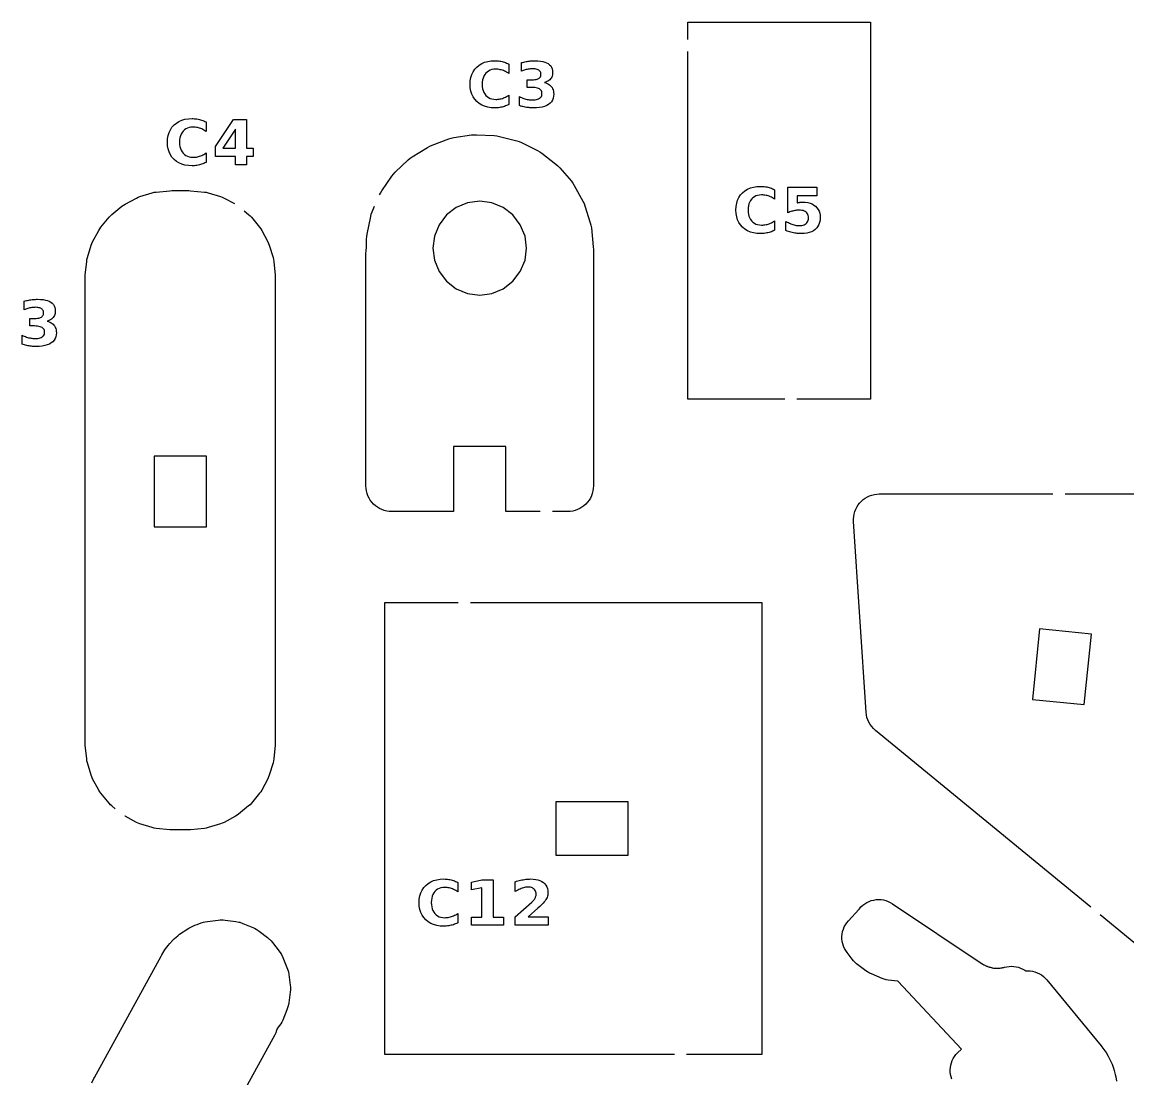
# Model space of a CAD drawing. Header units: millimetres. Extents: x 9 to 296, y 5 to 140.
# Drawn here: x 74.6 to 133.6, y 67.6 to 124.1 of the extents above; entities that cross this region are included whole.
import ezdxf

# ---------------------------------------------------------------- set-up
doc = ezdxf.new("R2010")
doc.units = ezdxf.units.MM
doc.layers.add('CUT', color=1, linetype='CONTINUOUS')
doc.layers.add('ENGRAVE', color=5, linetype='CONTINUOUS')

msp = doc.modelspace()

# ---------------------------------------------------------------- linework, layer by layer
at = {"layer": 'CUT', "color": 1}
for points in [[(110.125, 123.15), (110.125, 124.075), (119.875, 124.075), (119.875, 103.925), (115.95, 103.925)], [(115.3, 103.925), (110.125, 103.925), (110.125, 122.5)], [(93.6449, 114.8446), (93.6941, 114.945), (93.7668, 115.0616), (94.3115, 115.8441), (94.3956, 115.9528), (94.4902, 116.0524), (95.1813, 116.7092), (95.2855, 116.7987), (95.3983, 116.8772), (96.2074, 117.3816), (96.3275, 117.4482), (96.4538, 117.5024), (97.3479, 117.8335), (97.4789, 117.8747), (97.6135, 117.9023), (98.556, 118.0467), (98.6926, 118.0606), (98.83, 118.0606), (99.7822, 118.0123), (99.9189, 117.9984), (100.0535, 117.9708), (100.9765, 117.7318), (101.1076, 117.6906), (101.2338, 117.6365), (102.0898, 117.2166), (102.21, 117.1499), (102.3227, 117.0714), (103.0767, 116.4878), (103.1809, 116.3983), (103.2756, 116.2987), (103.8966, 115.5753), (103.9807, 115.4667), (104.0534, 115.3501), (104.5161, 114.5165), (104.5766, 114.3931), (104.6243, 114.2643), (104.9097, 113.3546), (104.9442, 113.2216), (104.965, 113.0858), (105.0681, 112.0713), (105.075, 111.936), (105.075, 99.2982), (105.0685, 99.1652), (105.0487, 99.0317), (105.0159, 98.9008), (104.9704, 98.7738), (104.9127, 98.6518), (104.8433, 98.536), (104.763, 98.4277), (104.6723, 98.3277), (104.5723, 98.237), (104.464, 98.1567), (104.3482, 98.0873), (104.2262, 98.0296), (104.0992, 97.9841), (103.9683, 97.9513), (103.8348, 97.9315), (103.7018, 97.925), (102.8881, 97.925)], [(79.5318, 82.0455), (79.3452, 82.1987), (79.2683, 82.2683), (79.1987, 82.3452), (78.7617, 82.8776), (78.7, 82.9609), (78.6467, 83.0498), (78.322, 83.6573), (78.2776, 83.751), (78.2427, 83.8486), (78.0428, 84.5078), (78.0176, 84.6084), (78.0024, 84.7109), (77.93, 85.4456), (77.925, 85.5473), (77.925, 110.4527), (77.93, 110.5544), (78.0024, 111.2891), (78.0176, 111.3916), (78.0428, 111.4922), (78.2427, 112.1514), (78.2776, 112.249), (78.322, 112.3427), (78.6467, 112.9502), (78.7, 113.0391), (78.7617, 113.1224), (79.1987, 113.6548), (79.2683, 113.7317), (79.3452, 113.8013), (79.8776, 114.2383), (79.9609, 114.3), (80.0498, 114.3533), (80.6573, 114.678), (80.751, 114.7224), (80.8486, 114.7573), (81.5078, 114.9572), (81.6084, 114.9824), (81.7109, 114.9976), (82.4456, 115.07), (82.5473, 115.075), (83.4527, 115.075), (83.5544, 115.07), (84.2891, 114.9976), (84.3916, 114.9824), (84.4922, 114.9572), (85.1514, 114.7573), (85.249, 114.7224), (85.3427, 114.678), (85.9012, 114.3795)], [(102.2381, 97.925), (100.395, 97.925), (100.395, 101.395), (97.605, 101.395), (97.605, 97.925), (94.2982, 97.925), (94.1652, 97.9315), (94.0317, 97.9513), (93.9008, 97.9841), (93.7738, 98.0296), (93.6518, 98.0873), (93.536, 98.1567), (93.4277, 98.237), (93.3277, 98.3277), (93.237, 98.4277), (93.1567, 98.536), (93.0873, 98.6518), (93.0296, 98.7738), (92.9841, 98.9008), (92.9513, 99.0317), (92.9315, 99.1652), (92.925, 99.2982), (92.925, 111.7247), (92.9295, 111.8356), (92.9433, 111.9472), (92.9512, 111.9852), (92.9545, 112.0075), (92.9558, 112.0338), (92.9558, 112.4767), (92.9627, 112.6139), (92.9835, 112.7497), (93.1755, 113.6836), (93.2099, 113.8167), (93.2576, 113.9455), (93.3873, 114.2478)], [(86.4216, 113.9927), (86.6548, 113.8013), (86.7317, 113.7317), (86.8013, 113.6548), (87.2383, 113.1224), (87.3, 113.0391), (87.3533, 112.9502), (87.678, 112.3427), (87.7224, 112.249), (87.7573, 112.1514), (87.9572, 111.4922), (87.9824, 111.3916), (87.9976, 111.2891), (88.07, 110.5544), (88.075, 110.4527), (88.075, 85.5473), (88.07, 85.4456), (87.9976, 84.7109), (87.9824, 84.6084), (87.9572, 84.5078), (87.7573, 83.8486), (87.7224, 83.751), (87.678, 83.6573), (87.3533, 83.0498), (87.3, 82.9609), (87.2383, 82.8776), (86.8013, 82.3452), (86.7317, 82.2683), (86.6548, 82.1987), (86.1224, 81.7617), (86.0391, 81.7), (85.9502, 81.6467), (85.3427, 81.322), (85.249, 81.2776), (85.1514, 81.2427), (84.4922, 81.0428), (84.3916, 81.0176), (84.2891, 81.0024), (83.5544, 80.93), (83.4527, 80.925), (82.5473, 80.925), (82.4456, 80.93), (81.7109, 81.0024), (81.6084, 81.0176), (81.5078, 81.0428), (80.8486, 81.2427), (80.751, 81.2776), (80.6573, 81.322), (80.0498, 81.6467), (80.0458, 81.6491)], [(131.6435, 76.7919), (120.1427, 86.2391), (120.0403, 86.3324), (119.9466, 86.4371), (119.8641, 86.5508), (119.7937, 86.6723), (119.736, 86.8004), (119.6917, 86.9337), (119.6612, 87.0709), (119.645, 87.2085), (118.9765, 97.4046), (118.9743, 97.5351), (118.9847, 97.667), (119.0077, 97.7973), (119.0432, 97.9247), (119.0908, 98.0482), (119.15, 98.1665), (119.2203, 98.2786), (119.301, 98.3834), (119.3914, 98.48), (119.4907, 98.5674), (119.598, 98.6449), (119.7122, 98.7117), (119.8323, 98.7672), (119.9571, 98.8109), (120.0856, 98.8425), (120.2166, 98.8615), (120.3469, 98.8678), (129.6299, 98.8677)], [(130.2799, 98.8677), (137.6258, 98.8676)], [(109.4, 68.925), (93.925, 68.925), (93.925, 93.075), (97.85, 93.075)], [(98.5, 93.075), (114.075, 93.075), (114.075, 68.925), (110.05, 68.925)], [(124.2219, 67.6124), (124.1838, 67.7329), (124.1574, 67.8565), (124.1429, 67.9821), (124.1404, 68.1085), (124.1499, 68.2345), (124.1715, 68.359), (124.2048, 68.481), (124.2495, 68.5992), (124.3053, 68.7126), (124.3717, 68.8201), (124.448, 68.9209), (124.5324, 69.0126), (124.7372, 69.215), (121.3536, 72.8277), (121.3496, 72.8316), (121.344, 72.8326), (120.8268, 72.9007), (120.7147, 72.9204), (120.6032, 72.9503), (120.4963, 72.9892), (119.9264, 73.225), (119.8231, 73.2731), (119.7229, 73.3309), (119.6296, 73.3962), (119.1403, 73.7714), (119.053, 73.8446), (118.9712, 73.9262), (118.898, 74.0135), (118.6272, 74.366), (118.5534, 74.4728), (118.4896, 74.5879), (118.4375, 74.7089), (118.3978, 74.8344), (118.3706, 74.9633), (118.3564, 75.0942), (118.3553, 75.2259), (118.3672, 75.357), (118.3921, 75.4863), (118.4297, 75.6125), (118.4796, 75.7344), (118.5414, 75.8507), (118.6144, 75.9602), (118.6968, 76.0606), (119.2538, 76.6745), (119.2688, 76.6916), (119.2822, 76.7076), (119.2852, 76.7113), (119.371, 76.8075), (119.4672, 76.8961), (119.5717, 76.9747), (119.6835, 77.0427), (119.8013, 77.0993), (119.9243, 77.144), (120.051, 77.1764), (120.1803, 77.1962), (120.3109, 77.2031), (120.4415, 77.1971), (120.5709, 77.1782), (120.6979, 77.1467), (120.8211, 77.1028), (120.9393, 77.047), (121.0499, 76.9807), (125.8474, 73.7752), (125.8593, 73.7674), (125.8703, 73.7604), (125.8825, 73.7529), (125.9366, 73.7204), (125.9614, 73.7064), (125.9844, 73.6941), (126.0098, 73.6812), (126.0596, 73.6575), (126.0856, 73.6459), (126.1097, 73.6359), (126.1362, 73.6256), (126.1881, 73.6069), (126.2151, 73.5978), (126.24, 73.5902), (126.2675, 73.5825), (126.3209, 73.5689), (126.3487, 73.5625), (126.3742, 73.5573), (126.4022, 73.5523), (126.4568, 73.5439), (126.485, 73.5403), (126.5109, 73.5376), (126.5393, 73.5353), (126.5944, 73.5323), (126.6229, 73.5314), (126.6489, 73.5312), (126.6774, 73.5317), (126.7325, 73.534), (126.7609, 73.5359), (126.7869, 73.5382), (126.8152, 73.5415), (126.8698, 73.5491), (126.8979, 73.5537), (126.9235, 73.5585), (126.9514, 73.5645), (127.005, 73.5774), (127.0325, 73.5847), (127.0346, 73.5853), (127.1562, 73.6146), (127.2817, 73.6324), (127.4084, 73.638), (127.535, 73.6316), (127.6604, 73.6131), (127.7835, 73.5826), (127.9031, 73.5406), (128.0182, 73.4873), (128.1276, 73.4232), (128.1719, 73.3913), (128.1775, 73.3877), (128.2756, 73.3927), (128.4058, 73.3866), (128.5347, 73.3677), (128.6611, 73.3363), (128.7838, 73.2926), (128.9016, 73.2371), (129.0135, 73.1702), (129.1182, 73.0927), (129.2148, 73.0053), (129.3011, 72.9103), (132.2027, 69.3791), (132.2406, 69.3306), (132.394, 69.1246), (132.4627, 69.0226), (132.5807, 68.8276), (132.6394, 68.7195), (132.7383, 68.5142), (132.7863, 68.401), (132.8652, 68.1872), (132.9022, 68.0699), (132.9603, 67.8495), (132.9859, 67.7292), (133.0228, 67.5043)], [(134.55, 74.4044), (132.1458, 76.3793)], [(78.2787, 67.4048), (78.3911, 67.6355), (78.4194, 67.6901), (81.9784, 74.1842), (82.0102, 74.2388), (82.1482, 74.4638), (82.2195, 74.5681), (82.361, 74.7547), (82.4421, 74.8515), (82.6012, 75.0234), (82.6915, 75.1118), (82.8666, 75.2672), (82.9651, 75.3463), (83.1546, 75.4838), (83.2604, 75.5529), (83.4625, 75.6712), (83.5746, 75.7296), (83.7873, 75.8275), (83.9045, 75.8746), (84.1258, 75.9512), (84.2471, 75.9866), (84.3275, 76.0059), (84.4592, 76.0302), (85.024, 76.1046), (85.1423, 76.1146), (85.177, 76.116), (85.2877, 76.1156), (85.3979, 76.1058), (85.9702, 76.0304), (86.1281, 75.9995), (86.1858, 75.9844), (86.3526, 75.9283), (86.8799, 75.7099), (86.9715, 75.6678), (87.0596, 75.6187), (87.1041, 75.5915), (87.2181, 75.5134), (87.6685, 75.1679), (87.7593, 75.0913), (87.7847, 75.0677), (87.8627, 74.9892), (87.9337, 74.9043), (88.2851, 74.4463), (88.3749, 74.3129), (88.405, 74.2614), (88.4833, 74.1038), (88.7017, 73.5765), (88.7367, 73.4819), (88.7643, 73.3849), (88.7766, 73.3342), (88.8019, 73.1984), (88.876, 72.6356), (88.8861, 72.5172), (88.8874, 72.4826), (88.887, 72.3719), (88.8772, 72.2616), (88.8019, 71.6893), (88.771, 71.5315), (88.7559, 71.4738), (88.6998, 71.307), (88.4736, 70.7608), (88.4254, 70.6576), (88.3676, 70.5574), (88.3022, 70.4641), (88.187, 70.3139), (88.1772, 70.2997), (88.1524, 70.2069), (88.1078, 70.0875), (88.0529, 69.9746), (86.3875, 66.9359)]]:
    msp.add_lwpolyline(points, dxfattribs=at)
for points in [[(101.5061, 112), (101.4207, 112.6486), (101.1703, 113.253), (100.7721, 113.7721), (100.253, 114.1703), (99.6486, 114.4207), (99, 114.5061), (98.3514, 114.4207), (97.747, 114.1703), (97.2279, 113.7721), (96.8297, 113.253), (96.5793, 112.6486), (96.4939, 112), (96.5793, 111.3514), (96.8297, 110.747), (97.2279, 110.2279), (97.747, 109.8297), (98.3514, 109.5793), (99, 109.4939), (99.6486, 109.5793), (100.253, 109.8297), (100.7721, 110.2279), (101.1703, 110.747), (101.4207, 111.3514), (101.5061, 112)], [(84.395, 100.895), (81.605, 100.895), (81.605, 97.105), (84.395, 97.105), (84.395, 100.895)], [(131.6817, 91.3851), (128.9055, 91.6628), (128.5284, 87.8916), (131.3045, 87.6139), (131.6817, 91.3851)], [(103.075, 82.425), (103.075, 79.575), (106.925, 79.575), (106.925, 82.425), (103.075, 82.425)]]:
    msp.add_lwpolyline(points, close=True, dxfattribs=at)
at = {"layer": 'ENGRAVE', "color": 5}
for points in [[(100.4968, 119.6438), (100.4381, 119.6176), (100.3785, 119.5939), (100.3182, 119.5726), (100.257, 119.5538), (100.195, 119.5373), (100.1322, 119.5234), (100.0684, 119.512), (100.0038, 119.5032), (99.9382, 119.4968), (99.8718, 119.493), (99.8044, 119.4918), (99.609, 119.5012), (99.4277, 119.5295), (99.2604, 119.5766), (99.1071, 119.6426), (98.9678, 119.7274), (98.8425, 119.8311), (98.7341, 119.951), (98.6454, 120.0842), (98.5764, 120.2309), (98.5271, 120.391), (98.4975, 120.5646), (98.4877, 120.7515), (98.4975, 120.939), (98.5271, 121.113), (98.5764, 121.2734), (98.6454, 121.4203), (98.7341, 121.5537), (98.8425, 121.6736), (98.9678, 121.7773), (99.1071, 121.8621), (99.2604, 121.9281), (99.4277, 121.9752), (99.609, 122.0035), (99.8044, 122.0129), (99.8718, 122.0117), (99.9382, 122.0079), (100.0038, 122.0015), (100.0684, 121.9927), (100.1322, 121.9813), (100.195, 121.9674), (100.257, 121.9509), (100.3182, 121.9321), (100.3785, 121.9108), (100.4381, 121.8871), (100.4968, 121.8609), (100.5547, 121.8323), (100.5547, 121.3293), (100.4968, 121.3672), (100.4392, 121.4015), (100.3818, 121.4323), (100.3247, 121.4595), (100.2678, 121.4833), (100.2113, 121.5035), (100.1544, 121.5204), (100.0965, 121.5342), (100.0375, 121.545), (99.9776, 121.5527), (99.9167, 121.5573), (99.8548, 121.5588), (99.7471, 121.5529), (99.6472, 121.535), (99.5554, 121.5051), (99.4715, 121.4633), (99.3955, 121.4096), (99.3275, 121.344), (99.2688, 121.2679), (99.2208, 121.1827), (99.1835, 121.0885), (99.1568, 120.9852), (99.1408, 120.8729), (99.1354, 120.7515), (99.1408, 120.6307), (99.1568, 120.5188), (99.1835, 120.4158), (99.2208, 120.3219), (99.2688, 120.2368), (99.3275, 120.1607), (99.3955, 120.0951), (99.4715, 120.0414), (99.5554, 119.9996), (99.6472, 119.9697), (99.7471, 119.9518), (99.8548, 119.9459), (99.9167, 119.9474), (99.9776, 119.952), (100.0375, 119.9597), (100.0965, 119.9705), (100.1544, 119.9843), (100.2113, 120.0012), (100.2678, 120.0214), (100.3247, 120.0452), (100.3818, 120.0724), (100.4392, 120.1032), (100.4968, 120.1375), (100.5547, 120.1754), (100.5547, 119.6724), (100.4968, 119.6438)], [(102.5326, 120.8254), (102.6047, 120.7965), (102.6703, 120.7623), (102.7292, 120.723), (102.7817, 120.6784), (102.8275, 120.6287), (102.8666, 120.5739), (102.8985, 120.5145), (102.9234, 120.4502), (102.9411, 120.3813), (102.9518, 120.3075), (102.9553, 120.2291), (102.9476, 120.1134), (102.9246, 120.0075), (102.8861, 119.9111), (102.8323, 119.8243), (102.7632, 119.7472), (102.6786, 119.6798), (102.5793, 119.6223), (102.4659, 119.5753), (102.3384, 119.5388), (102.1968, 119.5127), (102.0411, 119.497), (101.8713, 119.4918), (101.8089, 119.4926), (101.7464, 119.4951), (101.6839, 119.4993), (101.6214, 119.5052), (101.5588, 119.5127), (101.4962, 119.5219), (101.4336, 119.5328), (101.3713, 119.5453), (101.3092, 119.5595), (101.2473, 119.5754), (101.1857, 119.593), (101.1242, 119.6122), (101.1242, 120.0956), (101.1828, 120.0675), (101.2412, 120.0418), (101.2994, 120.0185), (101.3575, 119.9976), (101.4155, 119.9791), (101.4734, 119.963), (101.531, 119.9493), (101.5883, 119.9381), (101.6453, 119.9294), (101.702, 119.9232), (101.7583, 119.9194), (101.8144, 119.9182), (101.8941, 119.9206), (101.9674, 119.9278), (102.0343, 119.9398), (102.0947, 119.9565), (102.1486, 119.9781), (102.196, 120.0045), (102.2366, 120.0353), (102.2697, 120.0703), (102.2955, 120.1094), (102.3139, 120.1528), (102.325, 120.2002), (102.3287, 120.2519), (102.3249, 120.305), (102.3136, 120.3536), (102.2947, 120.3977), (102.2683, 120.4374), (102.2343, 120.4726), (102.1928, 120.5033), (102.1439, 120.5294), (102.0878, 120.5508), (102.0245, 120.5674), (101.9541, 120.5793), (101.8764, 120.5864), (101.7916, 120.5888), (101.5409, 120.5888), (101.5409, 120.9924), (101.8046, 120.9924), (101.8799, 120.9945), (101.9485, 121.0007), (102.0105, 121.0109), (102.0657, 121.0253), (102.1143, 121.0439), (102.1561, 121.0665), (102.1915, 121.0933), (102.2203, 121.1244), (102.2428, 121.1599), (102.2589, 121.1996), (102.2685, 121.2436), (102.2717, 121.2919), (102.2686, 121.3368), (102.2592, 121.3782), (102.2436, 121.416), (102.2218, 121.4503), (102.1937, 121.4811), (102.1594, 121.5084), (102.1194, 121.5317), (102.0742, 121.5509), (102.0239, 121.5657), (101.9684, 121.5764), (101.9078, 121.5827), (101.842, 121.5849), (101.7915, 121.5839), (101.7407, 121.5811), (101.6898, 121.5763), (101.6387, 121.5697), (101.5875, 121.5611), (101.536, 121.5507), (101.4845, 121.5384), (101.4331, 121.5243), (101.3818, 121.5084), (101.3306, 121.4907), (101.2795, 121.4711), (101.2284, 121.4498), (101.2284, 121.9088), (101.2902, 121.9254), (101.3517, 121.9406), (101.4131, 121.9543), (101.4744, 121.9666), (101.5354, 121.9775), (101.5963, 121.9869), (101.6568, 121.9948), (101.7171, 122.0014), (101.7769, 122.0064), (101.8364, 122.01), (101.8955, 122.0122), (101.9543, 122.0129), (102.1056, 122.0086), (102.2436, 121.9957), (102.3683, 121.9741), (102.4799, 121.9438), (102.5781, 121.905), (102.6631, 121.8575), (102.735, 121.8013), (102.7938, 121.7364), (102.8395, 121.6628), (102.8722, 121.5804), (102.8918, 121.4894), (102.8983, 121.3896), (102.8952, 121.3206), (102.8859, 121.256), (102.8703, 121.1957), (102.8484, 121.1396), (102.8203, 121.0879), (102.786, 121.0404), (102.7456, 120.9974), (102.6992, 120.9588), (102.6469, 120.9247), (102.5885, 120.895), (102.5243, 120.8699), (102.454, 120.8492), (102.5326, 120.8254)], [(84.3232, 116.5518), (84.2644, 116.5256), (84.2049, 116.5018), (84.1445, 116.4806), (84.0834, 116.4617), (84.0214, 116.4453), (83.9585, 116.4314), (83.8948, 116.42), (83.8301, 116.4111), (83.7646, 116.4048), (83.6981, 116.401), (83.6307, 116.3997), (83.4354, 116.4091), (83.254, 116.4374), (83.0867, 116.4846), (82.9334, 116.5505), (82.7941, 116.6354), (82.6688, 116.7391), (82.5604, 116.8589), (82.4717, 116.9922), (82.4027, 117.1388), (82.3534, 117.299), (82.3239, 117.4725), (82.314, 117.6595), (82.3239, 117.8469), (82.3534, 118.0209), (82.4027, 118.1813), (82.4717, 118.3282), (82.5604, 118.4616), (82.6688, 118.5815), (82.7941, 118.6852), (82.9334, 118.77), (83.0867, 118.836), (83.254, 118.8832), (83.4354, 118.9114), (83.6307, 118.9209), (83.6981, 118.9196), (83.7646, 118.9158), (83.8301, 118.9095), (83.8948, 118.9006), (83.9585, 118.8892), (84.0214, 118.8753), (84.0834, 118.8589), (84.1445, 118.84), (84.2049, 118.8187), (84.2644, 118.795), (84.3232, 118.7688), (84.3811, 118.7402), (84.3811, 118.2373), (84.3232, 118.2751), (84.2655, 118.3094), (84.2081, 118.3402), (84.151, 118.3675), (84.0942, 118.3912), (84.0376, 118.4114), (83.9807, 118.4283), (83.9228, 118.4422), (83.8639, 118.4529), (83.804, 118.4606), (83.7431, 118.4652), (83.6812, 118.4668), (83.5734, 118.4608), (83.4736, 118.4429), (83.3817, 118.4131), (83.2978, 118.3713), (83.2219, 118.3176), (83.1539, 118.2519), (83.0952, 118.1758), (83.0472, 118.0906), (83.0098, 117.9964), (82.9831, 117.8931), (82.9671, 117.7808), (82.9618, 117.6595), (82.9671, 117.5386), (82.9831, 117.4267), (83.0098, 117.3238), (83.0472, 117.2298), (83.0952, 117.1447), (83.1539, 117.0687), (83.2219, 117.003), (83.2978, 116.9493), (83.3817, 116.9075), (83.4736, 116.8777), (83.5734, 116.8598), (83.6812, 116.8538), (83.7431, 116.8554), (83.804, 116.86), (83.8639, 116.8677), (83.9228, 116.8784), (83.9807, 116.8922), (84.0376, 116.9092), (84.0942, 116.9294), (84.151, 116.9531), (84.2081, 116.9804), (84.2655, 117.0112), (84.3232, 117.0455), (84.3811, 117.0833), (84.3811, 116.5804), (84.3232, 116.5518)], [(86.5473, 117.3437), (86.894, 117.3437), (86.894, 116.8896), (86.5473, 116.8896), (86.5473, 116.4469), (85.9548, 116.4469), (85.9548, 116.8896), (84.8774, 116.8896), (84.8774, 117.4267), (85.8507, 118.8769), (86.5473, 118.8769), (86.5473, 117.3437)], [(85.9548, 117.3437), (85.9548, 118.361), (85.268, 117.3437), (85.9548, 117.3437)], [(114.7007, 112.9298), (114.6419, 112.9037), (114.5824, 112.8799), (114.522, 112.8586), (114.4609, 112.8398), (114.3989, 112.8234), (114.336, 112.8094), (114.2723, 112.7981), (114.2076, 112.7892), (114.1421, 112.7829), (114.0756, 112.7791), (114.0083, 112.7778), (113.8129, 112.7872), (113.6316, 112.8155), (113.4642, 112.8626), (113.3109, 112.9286), (113.1716, 113.0135), (113.0464, 113.1172), (112.9379, 113.237), (112.8492, 113.3702), (112.7802, 113.5169), (112.731, 113.6771), (112.7014, 113.8506), (112.6915, 114.0376), (112.7014, 114.225), (112.731, 114.399), (112.7802, 114.5594), (112.8492, 114.7063), (112.9379, 114.8397), (113.0464, 114.9596), (113.1716, 115.0633), (113.3109, 115.1481), (113.4642, 115.2141), (113.6316, 115.2613), (113.8129, 115.2895), (114.0083, 115.299), (114.0756, 115.2977), (114.1421, 115.2939), (114.2076, 115.2876), (114.2723, 115.2787), (114.336, 115.2673), (114.3989, 115.2534), (114.4609, 115.237), (114.522, 115.2181), (114.5824, 115.1968), (114.6419, 115.1731), (114.7007, 115.1469), (114.7586, 115.1183), (114.7586, 114.6154), (114.7007, 114.6532), (114.643, 114.6875), (114.5857, 114.7183), (114.5286, 114.7456), (114.4717, 114.7693), (114.4152, 114.7895), (114.3582, 114.8064), (114.3003, 114.8203), (114.2414, 114.831), (114.1815, 114.8387), (114.1206, 114.8433), (114.0587, 114.8449), (113.9509, 114.8389), (113.8511, 114.821), (113.7592, 114.7911), (113.6753, 114.7494), (113.5994, 114.6957), (113.5314, 114.63), (113.4727, 114.5539), (113.4247, 114.4687), (113.3873, 114.3745), (113.3607, 114.2712), (113.3447, 114.1589), (113.3393, 114.0376), (113.3447, 113.9167), (113.3607, 113.8048), (113.3873, 113.7019), (113.4247, 113.6079), (113.4727, 113.5228), (113.5314, 113.4467), (113.5994, 113.3811), (113.6753, 113.3274), (113.7592, 113.2856), (113.8511, 113.2558), (113.9509, 113.2379), (114.0587, 113.2319), (114.1206, 113.2334), (114.1815, 113.238), (114.2414, 113.2457), (114.3003, 113.2565), (114.3582, 113.2703), (114.4152, 113.2872), (114.4717, 113.3074), (114.5286, 113.3312), (114.5857, 113.3584), (114.643, 113.3892), (114.7007, 113.4236), (114.7586, 113.4614), (114.7586, 112.9585), (114.7007, 112.9298)], [(117.016, 115.255), (117.016, 114.7944), (115.958, 114.7944), (115.958, 114.4184), (115.9819, 114.4247), (116.0058, 114.4305), (116.0298, 114.4357), (116.0539, 114.4405), (116.0779, 114.4448), (116.1021, 114.4485), (116.1264, 114.4518), (116.151, 114.4544), (116.1759, 114.4565), (116.2012, 114.4579), (116.2267, 114.4588), (116.2526, 114.4591), (116.3952, 114.4529), (116.5269, 114.4344), (116.6477, 114.4036), (116.7575, 114.3604), (116.8564, 114.3048), (116.9443, 114.2369), (117.0199, 114.158), (117.0818, 114.0694), (117.1299, 113.971), (117.1642, 113.863), (117.1849, 113.7452), (117.1917, 113.6176), (117.1842, 113.4911), (117.1618, 113.374), (117.1244, 113.2665), (117.072, 113.1684), (117.0047, 113.0799), (116.9224, 113.0008), (116.8268, 112.9326), (116.7195, 112.8769), (116.6007, 112.8335), (116.4703, 112.8026), (116.3282, 112.784), (116.1745, 112.7778), (116.1057, 112.7789), (116.0371, 112.7822), (115.9688, 112.7878), (115.9007, 112.7955), (115.8328, 112.8055), (115.7651, 112.8177), (115.6977, 112.8321), (115.6303, 112.8489), (115.5631, 112.8679), (115.496, 112.8893), (115.4291, 112.913), (115.3623, 112.9389), (115.3623, 113.4321), (115.4279, 113.3957), (115.4924, 113.3625), (115.5558, 113.3324), (115.618, 113.3055), (115.6791, 113.2818), (115.7391, 113.2612), (115.7979, 113.2438), (115.8556, 113.2296), (115.9122, 113.2185), (115.9677, 113.2106), (116.022, 113.2058), (116.0752, 113.2042), (116.1485, 113.2073), (116.2163, 113.2166), (116.2788, 113.2321), (116.336, 113.2538), (116.3877, 113.2817), (116.4341, 113.3157), (116.4741, 113.3551), (116.5069, 113.3988), (116.5323, 113.4469), (116.5505, 113.4995), (116.5615, 113.5564), (116.5651, 113.6176), (116.5615, 113.6794), (116.5505, 113.7366), (116.5323, 113.7894), (116.5069, 113.8376), (116.4741, 113.8812), (116.4341, 113.9204), (116.3877, 113.9542), (116.336, 113.9819), (116.2788, 114.0034), (116.2163, 114.0188), (116.1485, 114.028), (116.0752, 114.0311), (116.0297, 114.0301), (115.9831, 114.0272), (115.9356, 114.0223), (115.8871, 114.0155), (115.8376, 114.0068), (115.7871, 113.9961), (115.7355, 113.9833), (115.6826, 113.9685), (115.6284, 113.9515), (115.573, 113.9324), (115.5163, 113.9112), (115.4583, 113.8878), (115.4583, 115.255), (117.016, 115.255)], [(75.961, 108.0793), (76.0331, 108.0503), (76.0986, 108.0161), (76.1576, 107.9768), (76.21, 107.9322), (76.2559, 107.8825), (76.2949, 107.8278), (76.3269, 107.7683), (76.3517, 107.7041), (76.3695, 107.6351), (76.3801, 107.5614), (76.3837, 107.4829), (76.376, 107.3673), (76.3529, 107.2613), (76.3145, 107.1649), (76.2607, 107.0782), (76.1915, 107.0011), (76.107, 106.9336), (76.0077, 106.8761), (75.8943, 106.8292), (75.7668, 106.7926), (75.6252, 106.7665), (75.4695, 106.7508), (75.2997, 106.7456), (75.2373, 106.7464), (75.1748, 106.7489), (75.1123, 106.7531), (75.0497, 106.759), (74.9872, 106.7665), (74.9245, 106.7757), (74.862, 106.7866), (74.7996, 106.7991), (74.7375, 106.8134), (74.6757, 106.8292), (74.614, 106.8468), (74.5526, 106.866), (74.5526, 107.3494), (74.6111, 107.3213), (74.6695, 107.2956), (74.7278, 107.2723), (74.7859, 107.2514), (74.8439, 107.2329), (74.9017, 107.2168), (74.9593, 107.2031), (75.0167, 107.1919), (75.0736, 107.1832), (75.1303, 107.177), (75.1867, 107.1733), (75.2427, 107.172), (75.3225, 107.1744), (75.3958, 107.1816), (75.4626, 107.1936), (75.523, 107.2104), (75.5769, 107.2319), (75.6244, 107.2583), (75.6649, 107.2891), (75.6981, 107.3241), (75.7239, 107.3633), (75.7423, 107.4066), (75.7533, 107.4541), (75.757, 107.5057), (75.7533, 107.5588), (75.7419, 107.6074), (75.7231, 107.6516), (75.6966, 107.6912), (75.6627, 107.7264), (75.6211, 107.7572), (75.5722, 107.7833), (75.5161, 107.8046), (75.4529, 107.8212), (75.3824, 107.8331), (75.3048, 107.8402), (75.2199, 107.8426), (74.9693, 107.8426), (74.9693, 108.2463), (75.2329, 108.2463), (75.3083, 108.2483), (75.3769, 108.2545), (75.4388, 108.2648), (75.4941, 108.2792), (75.5426, 108.2977), (75.5845, 108.3203), (75.6198, 108.3471), (75.6487, 108.3783), (75.6712, 108.4137), (75.6872, 108.4534), (75.6969, 108.4974), (75.7001, 108.5457), (75.6969, 108.5906), (75.6876, 108.632), (75.672, 108.6698), (75.6502, 108.7042), (75.6221, 108.7349), (75.5878, 108.7622), (75.5477, 108.7856), (75.5026, 108.8047), (75.4523, 108.8196), (75.3968, 108.8302), (75.3362, 108.8366), (75.2704, 108.8387), (75.2198, 108.8378), (75.1691, 108.8349), (75.1182, 108.8302), (75.0671, 108.8235), (75.0158, 108.815), (74.9644, 108.8045), (74.9129, 108.7922), (74.8615, 108.7781), (74.8102, 108.7622), (74.7589, 108.7445), (74.7078, 108.7249), (74.6568, 108.7036), (74.6568, 109.1626), (74.7185, 109.1792), (74.7801, 109.1944), (74.8415, 109.2082), (74.9027, 109.2205), (74.9638, 109.2313), (75.0246, 109.2407), (75.0852, 109.2487), (75.1454, 109.2552), (75.2053, 109.2602), (75.2648, 109.2639), (75.3239, 109.266), (75.3827, 109.2668), (75.5339, 109.2624), (75.6719, 109.2495), (75.7967, 109.2279), (75.9082, 109.1977), (76.0065, 109.1588), (76.0915, 109.1113), (76.1634, 109.0551), (76.2222, 108.9902), (76.2679, 108.9166), (76.3006, 108.8343), (76.3202, 108.7432), (76.3267, 108.6434), (76.3236, 108.5745), (76.3142, 108.5098), (76.2986, 108.4495), (76.2768, 108.3935), (76.2487, 108.3417), (76.2144, 108.2943), (76.174, 108.2512), (76.1276, 108.2126), (76.0752, 108.1785), (76.0169, 108.1489), (75.9526, 108.1237), (75.8824, 108.103), (75.961, 108.0793)], [(97.7743, 75.9298), (97.7156, 75.9037), (97.6561, 75.8799), (97.5957, 75.8586), (97.5345, 75.8398), (97.4726, 75.8234), (97.4097, 75.8094), (97.346, 75.7981), (97.2813, 75.7892), (97.2158, 75.7829), (97.1493, 75.7791), (97.0819, 75.7778), (96.8866, 75.7872), (96.7052, 75.8155), (96.5379, 75.8626), (96.3846, 75.9286), (96.2453, 76.0135), (96.12, 76.1172), (96.0116, 76.237), (95.9229, 76.3702), (95.8539, 76.5169), (95.8046, 76.6771), (95.7751, 76.8506), (95.7652, 77.0376), (95.7751, 77.225), (95.8046, 77.399), (95.8539, 77.5594), (95.9229, 77.7063), (96.0116, 77.8397), (96.12, 77.9596), (96.2453, 78.0633), (96.3846, 78.1481), (96.5379, 78.2141), (96.7052, 78.2613), (96.8866, 78.2895), (97.0819, 78.299), (97.1493, 78.2977), (97.2158, 78.2939), (97.2813, 78.2876), (97.346, 78.2787), (97.4097, 78.2673), (97.4726, 78.2534), (97.5345, 78.237), (97.5957, 78.2181), (97.6561, 78.1968), (97.7156, 78.1731), (97.7743, 78.1469), (97.8323, 78.1183), (97.8323, 77.6154), (97.7743, 77.6532), (97.7167, 77.6875), (97.6593, 77.7183), (97.6022, 77.7456), (97.5454, 77.7693), (97.4888, 77.7895), (97.4319, 77.8064), (97.374, 77.8203), (97.3151, 77.831), (97.2552, 77.8387), (97.1943, 77.8433), (97.1324, 77.8449), (97.0246, 77.8389), (96.9248, 77.821), (96.8329, 77.7911), (96.749, 77.7494), (96.673, 77.6957), (96.605, 77.63), (96.5464, 77.5539), (96.4983, 77.4687), (96.461, 77.3745), (96.4343, 77.2712), (96.4183, 77.1589), (96.413, 77.0376), (96.4183, 76.9167), (96.4343, 76.8048), (96.461, 76.7019), (96.4983, 76.6079), (96.5464, 76.5228), (96.605, 76.4467), (96.673, 76.3811), (96.749, 76.3274), (96.8329, 76.2856), (96.9248, 76.2558), (97.0246, 76.2379), (97.1324, 76.2319), (97.1943, 76.2334), (97.2552, 76.238), (97.3151, 76.2457), (97.374, 76.2565), (97.4319, 76.2703), (97.4888, 76.2872), (97.5454, 76.3074), (97.6022, 76.3312), (97.6593, 76.3584), (97.7167, 76.3892), (97.7743, 76.4236), (97.8323, 76.4614), (97.8323, 75.9585), (97.7743, 75.9298)], [(99.1228, 77.8286), (98.5548, 77.7114), (98.5548, 78.1378), (99.1196, 78.255), (99.7153, 78.255), (99.7153, 76.2579), (100.2687, 76.2579), (100.2687, 75.825), (98.5694, 75.825), (98.5694, 76.2579), (99.1228, 76.2579), (99.1228, 77.8286)], [(102.6611, 75.825), (100.8951, 75.825), (100.8951, 76.2856), (101.7822, 77.0685), (101.8201, 77.1042), (101.8545, 77.1396), (101.8855, 77.1747), (101.9131, 77.2095), (101.9373, 77.2441), (101.958, 77.2785), (101.9754, 77.3129), (101.9896, 77.3477), (102.0007, 77.383), (102.0086, 77.4188), (102.0134, 77.455), (102.0149, 77.4917), (102.0118, 77.5468), (102.0022, 77.5982), (101.9863, 77.6459), (101.9639, 77.6899), (101.9353, 77.7302), (101.9002, 77.7667), (101.8598, 77.7986), (101.8153, 77.8246), (101.7665, 77.8449), (101.7136, 77.8593), (101.6564, 77.868), (101.595, 77.8709), (101.5454, 77.8692), (101.4943, 77.8639), (101.4416, 77.8552), (101.3874, 77.843), (101.3317, 77.8274), (101.2744, 77.8082), (101.2157, 77.7857), (101.1556, 77.7597), (101.0941, 77.7303), (101.0313, 77.6976), (100.9672, 77.6614), (100.9017, 77.6219), (100.9017, 78.1557), (100.9721, 78.1781), (101.0422, 78.1987), (101.112, 78.2174), (101.1816, 78.2342), (101.2509, 78.2492), (101.32, 78.2623), (101.3886, 78.2735), (101.4569, 78.2827), (101.5246, 78.2898), (101.5919, 78.2949), (101.6588, 78.2979), (101.7252, 78.299), (101.8652, 78.2936), (101.9944, 78.2776), (102.1128, 78.2509), (102.2204, 78.2136), (102.3172, 78.1656), (102.4031, 78.1069), (102.477, 78.0387), (102.5374, 77.962), (102.5844, 77.877), (102.618, 77.7836), (102.6381, 77.6817), (102.6448, 77.5714), (102.642, 77.506), (102.6334, 77.442), (102.6192, 77.3796), (102.5993, 77.3186), (102.5736, 77.2591), (102.5423, 77.2011), (102.5018, 77.1407), (102.4488, 77.0737), (102.3832, 77.0003), (102.305, 76.9205), (102.2143, 76.8341), (102.111, 76.7413), (101.5918, 76.2856), (102.6611, 76.2856), (102.6611, 75.825)]]:
    msp.add_lwpolyline(points, close=True, dxfattribs=at)

doc.saveas('drawing.dxf')
